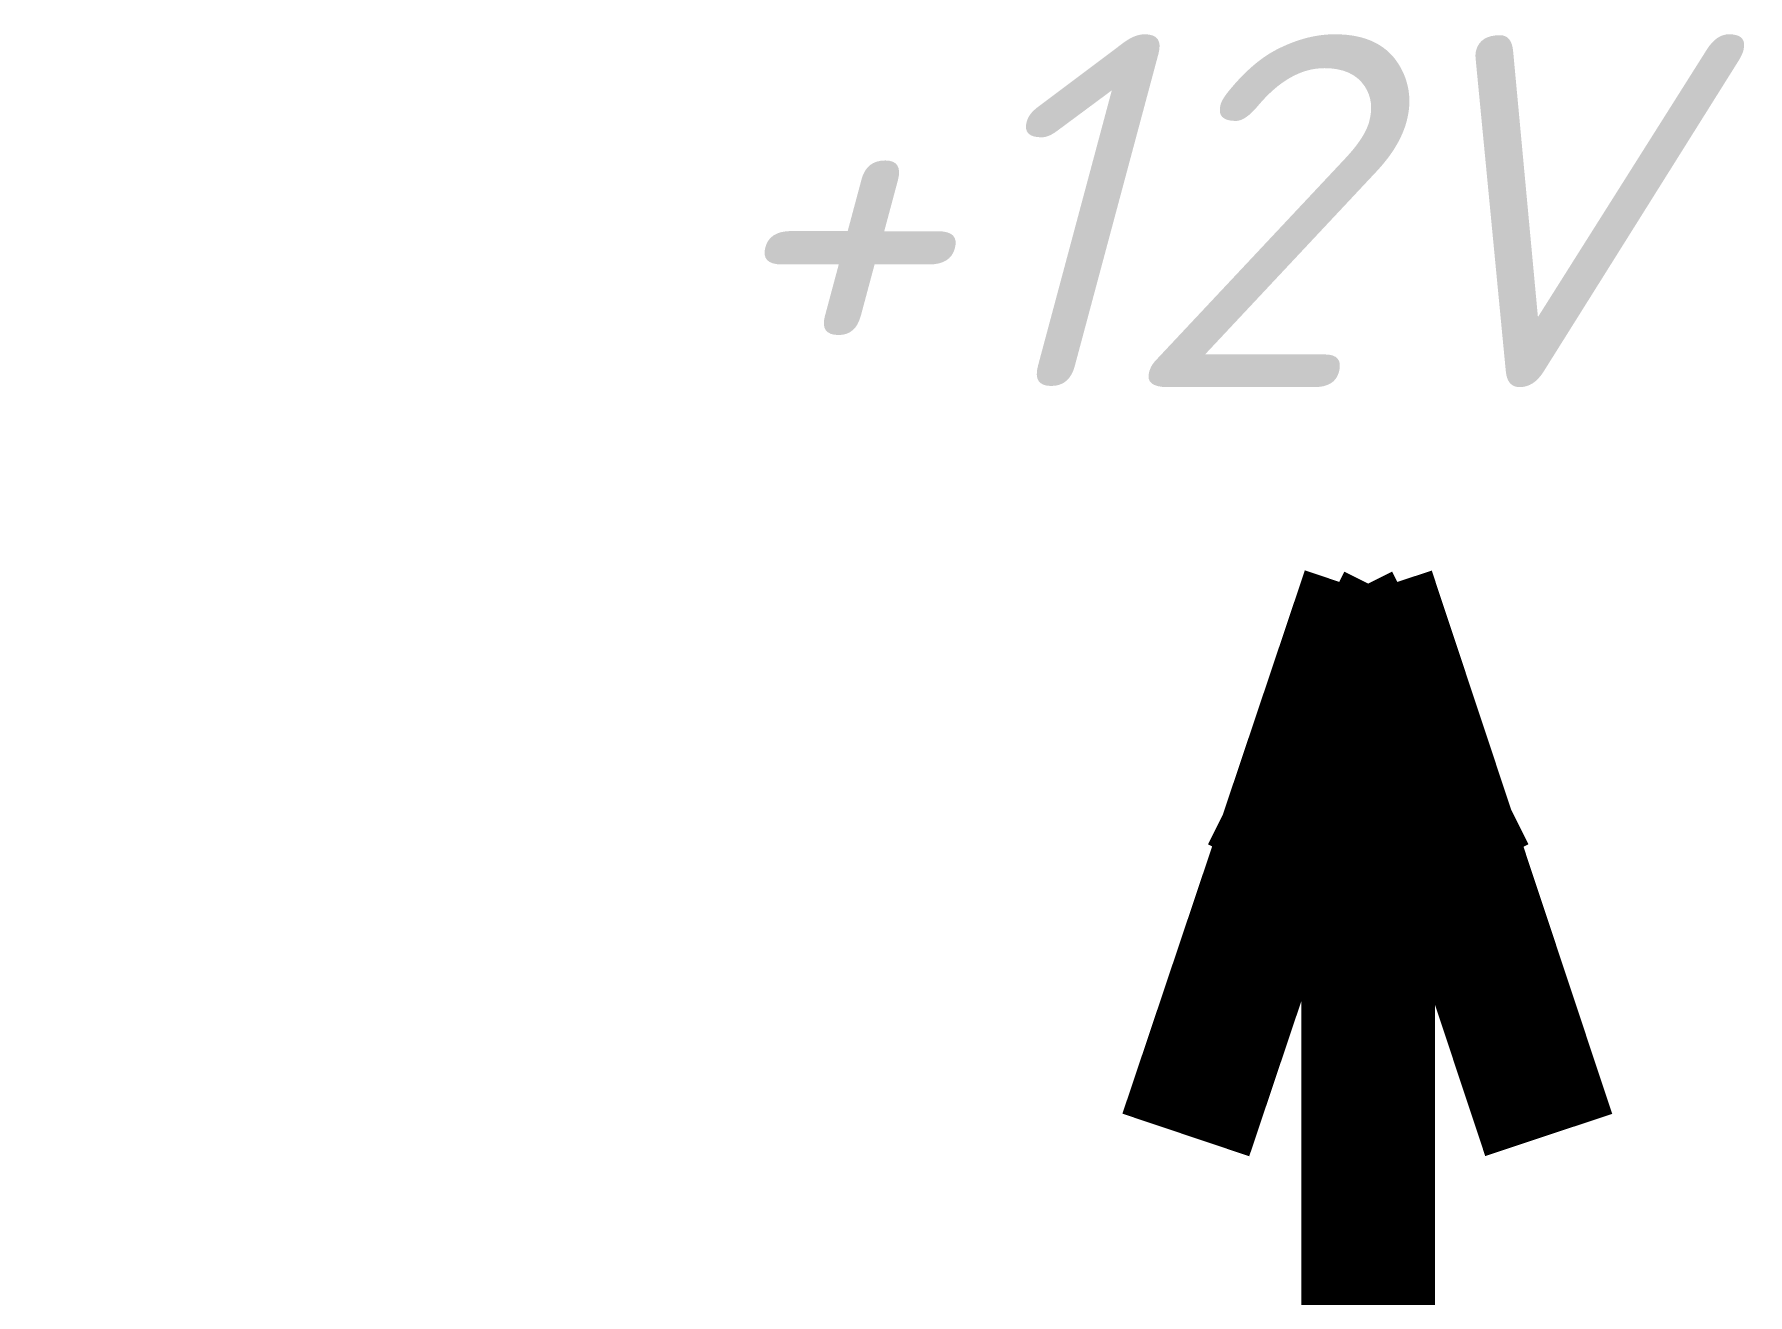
# Model space of a CAD drawing. Header units: inches. Extents: x 0 to 841, y 0 to 594.
# Drawn here: x 180.05 to 189.65, y 558.55 to 565.61 of the extents above; entities that cross this region are included whole.
import ezdxf

# ---------------------------------------------------------------- set-up
doc = ezdxf.new("R2010")
doc.units = ezdxf.units.IN
doc.layers.add('Sheet', color=255, linetype='Continuous')
doc.styles.get("Standard").update_dxf_attribs({"font": 'isocpeui.ttf'})

msp = doc.modelspace()

# ---------------------------------------------------------------- linework, layer by layer
at = {"layer": 'Sheet'}
for points in [[(186.5009, 559.4466, 0.7493, 0.7493, 0), (187.5227, 562.4898, 0.7493, 0.7493, 0)], [(187.5227, 559.9968, 0.7493, 0.7493, 0), (187.5227, 562.4898, 0.7493, 0.7493, 0)], [(187.5227, 562.4898, 0.7493, 0.7493, 0), (188.5333, 559.4466, 0.7493, 0.7493, 0)], [(187.5227, 562.5347, 0.2997, 0.2997, 0), (186.7591, 561.0075, 0.2997, 0.2997, 0)], [(187.5227, 562.5347, 0.2997, 0.2997, 0), (188.2863, 561.0075, 0.2997, 0.2997, 0)], [(187.5227, 559.9968, 0.2997, 0.2997, 0), (187.5227, 562.5347, 0.2997, 0.2997, 0)], [(162.5159, 537.4927, 0.7493, 0.7493, 0), (162.5159, 537.4927, 0.7493, 0.7493, 0), (167.524, 537.4927, 0.7493, 0.7493, 0), (187.5227, 537.4927, 0.7493, 0.7493, 0), (187.5227, 537.4927, 0.7493, 0.7493, 0), (187.5227, 557.4926, 0.7493, 0.7493, 0), (187.5227, 559.9968, 0.7493, 0.7493, 0)]]:
    msp.add_lwpolyline(points, format="xyseb", dxfattribs=at)

# ---------------------------------------------------------------- texts
msp.add_text('+12V', height=1.97641, dxfattribs=at).set_placement((183.7947, 563.6352))

doc.saveas('drawing.dxf')
